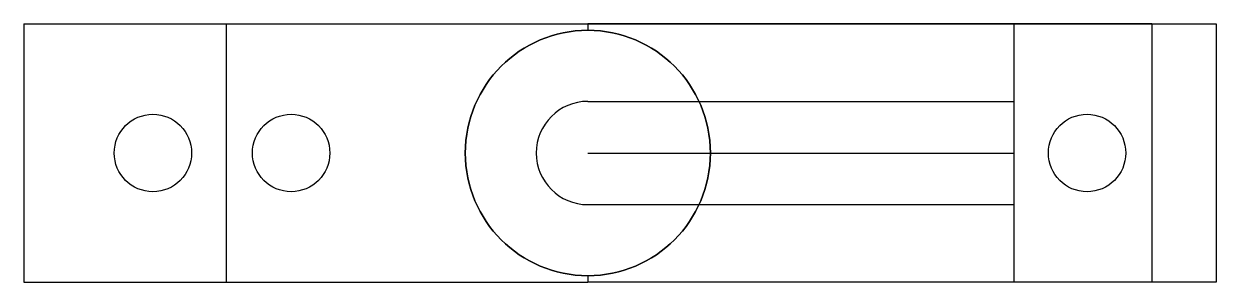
# Model space of a CAD drawing. Header units: millimetres. Extents: x 46.9 to 93.1, y 150 to 210.
# Drawn here: x 46.89 to 93.11, y 200 to 210 of the extents above; entities outside this region: 1.
import ezdxf

# ---------------------------------------------------------------- set-up
doc = ezdxf.new("R2010")
doc.units = ezdxf.units.MM
for name, color, linetype in [('Layer1', 5, 'Continuous'), ('Layer2', 4, 'Continuous'), ('Layer3', 6, 'Continuous'), ('Layer4', 1, 'Continuous'), ('Layer8', 43, 'Continuous')]:
    doc.layers.add(name, color=color, linetype=linetype)

msp = doc.modelspace()

# ---------------------------------------------------------------- linework, layer by layer
for centre in [(88.105, 205), (70, 150.003)]:
    msp.add_circle(centre, 0)
at = {"layer": 'Layer1'}
for p, q in [((46.892, 210), (46.892, 200)), ((46.892, 210), (68.754, 210)), ((68.754, 210), (68.754, 209.75)), ((68.754, 200.25), (68.754, 200)), ((46.892, 200), (68.754, 200))]:
    msp.add_line(p, q, dxfattribs=at)
msp.add_arc((68.754, 205), 4.75, 90, 270, dxfattribs=at)
at = {"layer": 'Layer2'}
for p, q in [((90.615, 210), (68.754, 210)), ((68.754, 210), (68.754, 209.75)), ((90.615, 210), (90.615, 200)), ((68.754, 200.25), (68.754, 200)), ((90.615, 200), (68.754, 200))]:
    msp.add_line(p, q, dxfattribs=at)
msp.add_arc((68.754, 205), 4.75, 270, 90, dxfattribs=at)
at = {"layer": 'Layer3'}
for p, q in [((54.754, 200), (54.754, 210)), ((68.754, 210), (93.11, 210)), ((85.265, 210), (85.265, 200)), ((93.11, 210), (93.11, 200)), ((68.754, 207), (85.265, 207)), ((68.754, 203), (85.265, 203)), ((93.11, 200), (68.754, 200))]:
    msp.add_line(p, q, dxfattribs=at)
for centre in [(51.896, 205), (57.254, 205), (88.105, 205)]:
    msp.add_circle(centre, 1.5, dxfattribs=at)
msp.add_arc((68.754, 205), 2, 90, 270, dxfattribs=at)
at = {"layer": 'Layer4'}
msp.add_circle((68.754, 205), 4.75, dxfattribs=at)
at = {"layer": 'Layer8'}
msp.add_line((68.754, 205), (85.265, 205), dxfattribs=at)

doc.saveas('drawing.dxf')
